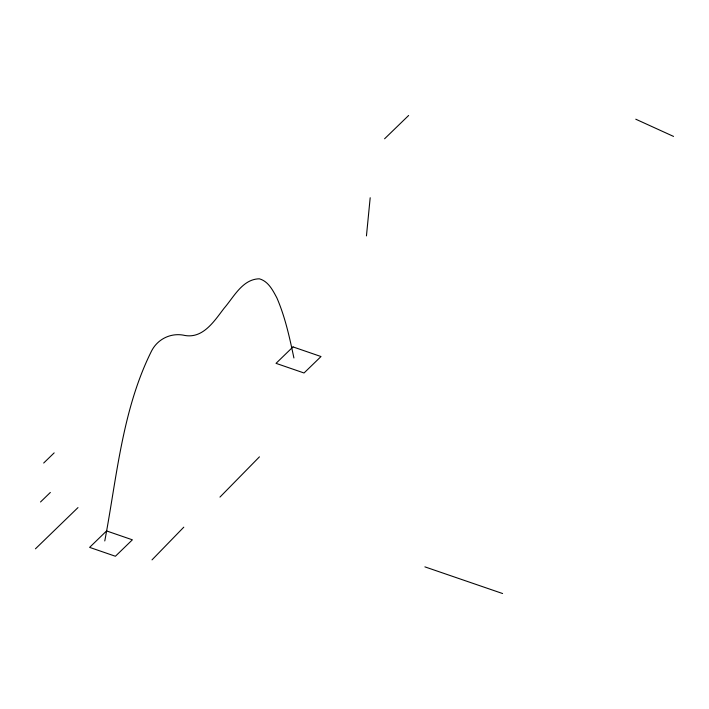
<?xml version="1.0" encoding="UTF-8"?>
<svg xmlns="http://www.w3.org/2000/svg" width="709" height="709" viewBox="0 0 709 709"><rect width="100%" height="100%" fill="white"/><g stroke="black" fill="none" stroke-linecap="round" stroke-linejoin="round"><path stroke-width="1.06" d="M366.447 235.911L370.187 197.74M104.772 540.958C116.896 477.237 122.143 409.882 151.513 351.07C157.788 338.68 171.569 332.299 185.005 335.49C203.386 338.627 214.517 320.681 224.15 308.193C233.873 296.965 242.522 279.107 259.343 278.805C268.348 281.305 272.761 290.22 276.847 297.824C285.178 317.038 289.6 337.581 293.916 357.983M152.01 559.88L183.791 527.168M219.958 497.098L259.441 456.844M43.683 463.039L54.168 452.874M384.588 138.778L408.641 115.47M40.519 501.981L50.357 492.445M35.45 548.81L77.99 507.591M424.895 566.863L502.592 593.53M635.769 119.201L673.55 136.42M292.994 346.905L276.031 363.345L304.037 372.987L321.009 356.538L292.994 346.905M106.58 530.935L89.618 547.375L115.407 556.255L132.379 539.815L106.58 530.935"/></g></svg>
